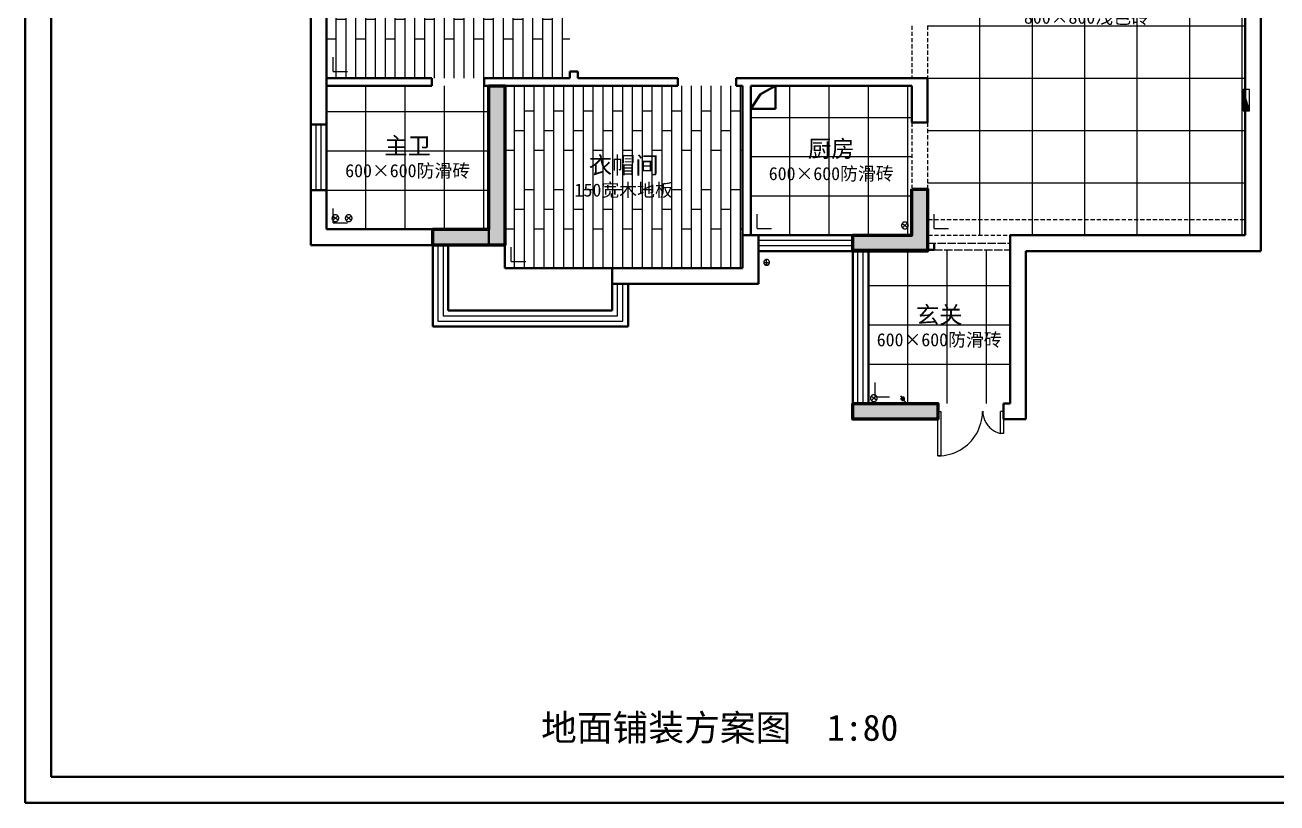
# Model space of a CAD drawing. Header units: millimetres. Extents: x -4600 to 229000, y -4300 to 19460.
# Drawn here: x 115400 to 134504, y -4300 to 7580 of the extents above; entities that cross this region are included whole.
import ezdxf
from ezdxf.enums import TextEntityAlignment as Align

# ---------------------------------------------------------------- set-up
doc = ezdxf.new("R2010")
doc.units = ezdxf.units.MM
doc.header["$LTSCALE"] = 100
doc.linetypes.add('DASHED', pattern=[1.524, 1.27, -0.254])
for name, color, linetype, lineweight in [('A-EX-BEAM', 8, 'Continuous', 13), ('A-EX-DOOR', 3, 'Continuous', 18), ('A-EX-OPENING', 8, 'DASHED', 13), ('A-EX-SERVICE', 6, 'Continuous', 13), ('A-EX-STRUCT', 7, 'Continuous', 50), ('A-EX-WALL', 7, 'Continuous', 35), ('A-EX-WINDOW', 4, 'Continuous', 18), ('A-SHEET', 7, 'Continuous', 35), ('A-TEXT', 7, 'Continuous', 18), ('R2-FLOOR', 8, 'Continuous', 9)]:
    doc.layers.add(name, color=color, linetype=linetype, lineweight=lineweight)
doc.styles.add('CJK', font='simsun.ttc')

# ---------------------------------------------------------------- blocks, each defined once
blk = doc.blocks.new('SOURCE_PROPOSED')
at = {"layer": 'A-EX-STRUCT'}
for points in [[(2479, 4851), (2720, 4851), (2720, 2416), (1622, 2416), (1622, 2660), (2479, 2660)], [(8931, 3272), (9172, 3272), (9172, 2329), (8034, 2329), (8034, 2571), (8931, 2571)], [(8034, 0), (9329, 0), (9329, -241), (8034, -241)]]:
    blk.add_hatch(color=256, dxfattribs=at).paths.add_polyline_path(points)
at = {"layer": 'A-EX-BEAM'}
for p, q in [((8931, 5770), (8931, 5709)), ((9172, 5770), (9172, 5709)), ((8931, 5674), (8931, 5613)), ((8931, 5578), (8931, 5517)), ((9172, 5674), (9172, 5613)), ((9172, 5578), (9172, 5517)), ((8931, 5487), (8931, 5422)), ((8931, 5391), (8931, 5326)), ((9172, 5487), (9172, 5422)), ((9172, 5391), (9172, 5326)), ((8931, 5295), (8931, 5230)), ((8931, 5200), (8931, 5135)), ((9172, 5295), (9172, 5230)), ((9172, 5200), (9172, 5135)), ((8931, 5104), (8931, 5039)), ((8931, 5008), (8931, 4970)), ((9172, 5104), (9172, 5039)), ((9172, 5008), (9172, 4970)), ((13986, 4794), (13986, 4473)), ((14085, 4794), (13986, 4794)), ((14085, 4469), (13986, 4794)), ((13986, 4790), (13989, 4790)), ((13997, 4794), (13997, 4794)), ((14085, 4469), (14085, 4794)), ((14085, 4794), (14085, 4794)), ((13986, 4771), (13997, 4763)), ((13986, 4756), (14005, 4737)), ((13986, 4737), (14012, 4710)), ((13986, 4718), (14020, 4683)), ((13986, 4698), (14028, 4656)), ((13986, 4679), (14039, 4630)), ((13986, 4660), (14047, 4603)), ((13986, 4645), (14054, 4576)), ((13986, 4626), (14062, 4549)), ((13986, 4607), (14070, 4523)), ((13986, 4588), (14077, 4496)), ((13986, 4568), (14085, 4469)), ((13986, 4549), (14066, 4469)), ((13986, 4530), (14047, 4469)), ((13986, 4515), (14028, 4469)), ((13986, 4496), (14012, 4469)), ((13986, 4477), (13993, 4469)), ((13986, 4469), (14085, 4469)), ((13997, 4473), (13997, 4473)), ((14066, 4473), (14066, 4473)), ((8931, 4289), (8931, 4224)), ((9172, 4289), (9172, 4224)), ((8931, 4194), (8931, 4129)), ((8931, 4098), (8931, 4033)), ((9172, 4194), (9172, 4129)), ((9172, 4098), (9172, 4033)), ((8931, 4002), (8931, 3941)), ((8931, 3907), (8931, 3846)), ((9172, 4002), (9172, 3941)), ((9172, 3907), (9172, 3846)), ((8931, 3811), (8931, 3750)), ((8931, 3716), (8931, 3654)), ((9172, 3811), (9172, 3750)), ((9172, 3716), (9172, 3654)), ((8931, 3624), (8931, 3559)), ((8931, 3528), (8931, 3463)), ((9172, 3624), (9172, 3559)), ((9172, 3528), (9172, 3463)), ((8931, 3433), (8931, 3368)), ((8931, 3337), (8931, 3272)), ((9172, 3433), (9172, 3368)), ((9172, 3337), (9172, 3272)), ((9172, 2809), (9245, 2809)), ((9279, 2809), (9340, 2809)), ((9375, 2809), (9436, 2809)), ((9467, 2809), (9532, 2809)), ((9562, 2809), (9627, 2809)), ((9658, 2809), (9723, 2809)), ((9753, 2809), (9818, 2809)), ((9849, 2809), (9914, 2809)), ((9944, 2809), (10009, 2809)), ((10040, 2809), (10101, 2809)), ((10136, 2809), (10197, 2809)), ((10231, 2809), (10292, 2809)), ((10327, 2809), (10388, 2809)), ((10419, 2809), (10484, 2809)), ((10514, 2809), (10579, 2809)), ((10610, 2809), (10675, 2809)), ((10705, 2809), (10770, 2809)), ((10801, 2809), (10866, 2809)), ((10896, 2809), (10961, 2809)), ((10992, 2809), (11053, 2809)), ((11088, 2809), (11149, 2809)), ((11183, 2809), (11244, 2809)), ((11279, 2809), (11340, 2809)), ((11374, 2809), (11436, 2809)), ((11466, 2809), (11531, 2809)), ((11562, 2809), (11627, 2809)), ((11657, 2809), (11722, 2809)), ((11753, 2809), (11818, 2809)), ((11848, 2809), (11913, 2809)), ((11944, 2809), (12009, 2809)), ((12040, 2809), (12101, 2809)), ((12135, 2809), (12196, 2809)), ((12231, 2809), (12292, 2809)), ((12326, 2809), (12387, 2809)), ((12418, 2809), (12483, 2809)), ((12514, 2809), (12579, 2809)), ((12609, 2809), (12674, 2809)), ((12705, 2809), (12770, 2809)), ((12800, 2809), (12865, 2809)), ((12896, 2809), (12961, 2809)), ((12992, 2809), (13053, 2809)), ((13087, 2809), (13148, 2809)), ((13183, 2809), (13244, 2809)), ((13278, 2809), (13339, 2809)), ((13370, 2809), (13435, 2809)), ((13466, 2809), (13531, 2809)), ((13561, 2809), (13626, 2809)), ((13657, 2809), (13722, 2809)), ((13752, 2809), (13817, 2809)), ((13848, 2809), (13913, 2809)), ((13944, 2809), (14020, 2809)), ((9172, 2571), (9245, 2571)), ((9279, 2571), (9340, 2571)), ((9375, 2571), (9436, 2571)), ((9467, 2571), (9532, 2571)), ((9562, 2571), (9627, 2571)), ((9658, 2571), (9723, 2571)), ((9753, 2571), (9818, 2571)), ((9849, 2571), (9914, 2571)), ((9944, 2571), (10009, 2571)), ((10040, 2571), (10101, 2571)), ((10136, 2571), (10197, 2571)), ((10231, 2571), (10292, 2571)), ((10327, 2571), (10388, 2571)), ((10419, 2571), (10484, 2571)), ((10514, 2571), (10579, 2571)), ((10610, 2571), (10675, 2571)), ((10705, 2571), (10770, 2571)), ((10801, 2571), (10866, 2571)), ((10896, 2571), (10961, 2571)), ((10992, 2571), (11053, 2571)), ((11088, 2571), (11149, 2571)), ((11183, 2571), (11244, 2571)), ((11279, 2571), (11340, 2571)), ((11374, 2571), (11436, 2571)), ((11466, 2571), (11531, 2571)), ((11562, 2571), (11627, 2571)), ((11657, 2571), (11722, 2571)), ((11753, 2571), (11818, 2571)), ((11848, 2571), (11913, 2571)), ((11944, 2571), (12009, 2571)), ((12040, 2571), (12101, 2571)), ((12135, 2571), (12196, 2571)), ((12231, 2571), (12292, 2571)), ((12326, 2571), (12387, 2571)), ((12418, 2571), (12483, 2571)), ((12514, 2571), (12579, 2571)), ((12609, 2571), (12674, 2571)), ((12705, 2571), (12770, 2571)), ((12800, 2571), (12865, 2571)), ((12896, 2571), (12961, 2571)), ((12992, 2571), (13053, 2571)), ((13087, 2571), (13148, 2571)), ((13183, 2571), (13244, 2571)), ((13278, 2571), (13339, 2571)), ((13370, 2571), (13435, 2571)), ((13466, 2571), (13531, 2571)), ((13561, 2571), (13626, 2571)), ((13657, 2571), (13722, 2571)), ((13752, 2571), (13817, 2571)), ((13848, 2571), (13913, 2571)), ((13944, 2571), (14020, 2571))]:
    blk.add_line(p, q, dxfattribs=at)
at = {"layer": 'A-EX-DOOR'}
for p, q in [((10285, -459), (10285, -122)), ((10331, -122), (10285, -122)), ((10331, -122), (10331, -459)), ((10331, -459), (10285, -459))]:
    blk.add_line(p, q, dxfattribs=at)
blk.add_lwpolyline([(9329, -122), (9375, -122), (9375, -799), (9329, -799)], close=True, dxfattribs=at)
for points in [[(9331, -799), (9377, -798), (9423, -793), (9468, -785), (9511, -775), (9554, -762), (9595, -746), (9635, -727), (9673, -706), (9710, -683), (9746, -658), (9779, -630), (9811, -600), (9840, -569), (9868, -535), (9894, -500), (9917, -463), (9938, -425), (9956, -385), (9972, -343), (9985, -301), (9996, -257), (10003, -213), (10008, -167), (10009, -120)], [(10013, -118), (10014, -138), (10016, -158), (10019, -178), (10024, -197), (10029, -216), (10035, -235), (10042, -253), (10050, -271), (10060, -288), (10070, -304), (10080, -320), (10092, -335), (10105, -350), (10118, -364), (10132, -377), (10147, -390), (10162, -401), (10179, -412), (10195, -422), (10213, -431), (10231, -439), (10250, -446), (10269, -453), (10288, -458)]]:
    blk.add_lwpolyline(points, dxfattribs=at)
at = {"layer": 'A-EX-OPENING'}
for p, q in [((9172, 2447), (10430, 2447)), ((9272, 2348), (10430, 2348))]:
    blk.add_line(p, q, dxfattribs=at)
at = {"layer": 'A-EX-SERVICE'}
for p, q in [((8931, 5770), (8931, 5709)), ((9172, 5770), (9172, 5709)), ((8931, 5674), (8931, 5613)), ((8931, 5578), (8931, 5517)), ((9172, 5674), (9172, 5613)), ((9172, 5578), (9172, 5517)), ((8931, 5487), (8931, 5422)), ((8931, 5391), (8931, 5326)), ((9172, 5487), (9172, 5422)), ((9172, 5391), (9172, 5326)), ((8931, 5295), (8931, 5230)), ((8931, 5200), (8931, 5135)), ((9172, 5295), (9172, 5230)), ((9172, 5200), (9172, 5135)), ((8931, 5104), (8931, 5039)), ((8931, 5008), (8931, 4970)), ((9172, 5104), (9172, 5039)), ((9172, 5008), (9172, 4970)), ((13986, 4794), (13986, 4473)), ((14085, 4794), (13986, 4794)), ((14085, 4469), (13986, 4794)), ((13986, 4790), (13989, 4790)), ((13997, 4794), (13997, 4794)), ((14085, 4469), (14085, 4794)), ((14085, 4794), (14085, 4794)), ((13986, 4771), (13997, 4763)), ((13986, 4756), (14005, 4737)), ((13986, 4737), (14012, 4710)), ((13986, 4718), (14020, 4683)), ((13986, 4698), (14028, 4656)), ((13986, 4679), (14039, 4630)), ((13986, 4660), (14047, 4603)), ((13986, 4645), (14054, 4576)), ((13986, 4626), (14062, 4549)), ((13986, 4607), (14070, 4523)), ((13986, 4588), (14077, 4496)), ((13986, 4568), (14085, 4469)), ((13986, 4549), (14066, 4469)), ((13986, 4530), (14047, 4469)), ((13986, 4515), (14028, 4469)), ((13986, 4496), (14012, 4469)), ((13986, 4477), (13993, 4469)), ((13986, 4469), (14085, 4469)), ((13997, 4473), (13997, 4473)), ((14066, 4473), (14066, 4473)), ((8931, 4289), (8931, 4224)), ((9172, 4289), (9172, 4224)), ((8931, 4194), (8931, 4129)), ((8931, 4098), (8931, 4033)), ((9172, 4194), (9172, 4129)), ((9172, 4098), (9172, 4033)), ((8931, 4002), (8931, 3941)), ((8931, 3907), (8931, 3846)), ((9172, 4002), (9172, 3941)), ((9172, 3907), (9172, 3846)), ((8931, 3811), (8931, 3750)), ((8931, 3716), (8931, 3654)), ((9172, 3811), (9172, 3750)), ((9172, 3716), (9172, 3654)), ((8931, 3624), (8931, 3559)), ((8931, 3528), (8931, 3463)), ((9172, 3624), (9172, 3559)), ((9172, 3528), (9172, 3463)), ((8931, 3433), (8931, 3368)), ((8931, 3337), (8931, 3272)), ((9172, 3433), (9172, 3368)), ((9172, 3337), (9172, 3272)), ((96, 2794), (172, 2867)), ((298, 2794), (375, 2867)), ((176, 2798), (92, 2863)), ((379, 2798), (295, 2863)), ((8866, 2687), (8778, 2748)), ((8786, 2679), (8859, 2752)), ((9172, 2809), (9245, 2809)), ((9279, 2809), (9340, 2809)), ((9375, 2809), (9436, 2809)), ((9467, 2809), (9532, 2809)), ((9562, 2809), (9627, 2809)), ((9658, 2809), (9723, 2809)), ((9753, 2809), (9818, 2809)), ((9849, 2809), (9914, 2809)), ((9944, 2809), (10009, 2809)), ((10040, 2809), (10101, 2809)), ((10136, 2809), (10197, 2809)), ((10231, 2809), (10292, 2809)), ((10327, 2809), (10388, 2809)), ((10419, 2809), (10484, 2809)), ((10514, 2809), (10579, 2809)), ((10610, 2809), (10675, 2809)), ((10705, 2809), (10770, 2809)), ((10801, 2809), (10866, 2809)), ((10896, 2809), (10961, 2809)), ((10992, 2809), (11053, 2809)), ((11088, 2809), (11149, 2809)), ((11183, 2809), (11244, 2809)), ((11279, 2809), (11340, 2809)), ((11374, 2809), (11436, 2809)), ((11466, 2809), (11531, 2809)), ((11562, 2809), (11627, 2809)), ((11657, 2809), (11722, 2809)), ((11753, 2809), (11818, 2809)), ((11848, 2809), (11913, 2809)), ((11944, 2809), (12009, 2809)), ((12040, 2809), (12101, 2809)), ((12135, 2809), (12196, 2809)), ((12231, 2809), (12292, 2809)), ((12326, 2809), (12387, 2809)), ((12418, 2809), (12483, 2809)), ((12514, 2809), (12579, 2809)), ((12609, 2809), (12674, 2809)), ((12705, 2809), (12770, 2809)), ((12800, 2809), (12865, 2809)), ((12896, 2809), (12961, 2809)), ((12992, 2809), (13053, 2809)), ((13087, 2809), (13148, 2809)), ((13183, 2809), (13244, 2809)), ((13278, 2809), (13339, 2809)), ((13370, 2809), (13435, 2809)), ((13466, 2809), (13531, 2809)), ((13561, 2809), (13626, 2809)), ((13657, 2809), (13722, 2809)), ((13752, 2809), (13817, 2809)), ((13848, 2809), (13913, 2809)), ((13944, 2809), (14020, 2809)), ((9172, 2571), (9245, 2571)), ((9279, 2571), (9340, 2571)), ((9375, 2571), (9436, 2571)), ((9467, 2571), (9532, 2571)), ((9562, 2571), (9627, 2571)), ((9658, 2571), (9723, 2571)), ((9753, 2571), (9818, 2571)), ((9849, 2571), (9914, 2571)), ((9944, 2571), (10009, 2571)), ((10040, 2571), (10101, 2571)), ((10136, 2571), (10197, 2571)), ((10231, 2571), (10292, 2571)), ((10327, 2571), (10388, 2571)), ((10419, 2571), (10484, 2571)), ((10514, 2571), (10579, 2571)), ((10610, 2571), (10675, 2571)), ((10705, 2571), (10770, 2571)), ((10801, 2571), (10866, 2571)), ((10896, 2571), (10961, 2571)), ((10992, 2571), (11053, 2571)), ((11088, 2571), (11149, 2571)), ((11183, 2571), (11244, 2571)), ((11279, 2571), (11340, 2571)), ((11374, 2571), (11436, 2571)), ((11466, 2571), (11531, 2571)), ((11562, 2571), (11627, 2571)), ((11657, 2571), (11722, 2571)), ((11753, 2571), (11818, 2571)), ((11848, 2571), (11913, 2571)), ((11944, 2571), (12009, 2571)), ((12040, 2571), (12101, 2571)), ((12135, 2571), (12196, 2571)), ((12231, 2571), (12292, 2571)), ((12326, 2571), (12387, 2571)), ((12418, 2571), (12483, 2571)), ((12514, 2571), (12579, 2571)), ((12609, 2571), (12674, 2571)), ((12705, 2571), (12770, 2571)), ((12800, 2571), (12865, 2571)), ((12896, 2571), (12961, 2571)), ((12992, 2571), (13053, 2571)), ((13087, 2571), (13148, 2571)), ((13183, 2571), (13244, 2571)), ((13278, 2571), (13339, 2571)), ((13370, 2571), (13435, 2571)), ((13466, 2571), (13531, 2571)), ((13561, 2571), (13626, 2571)), ((13657, 2571), (13722, 2571)), ((13752, 2571), (13817, 2571)), ((13848, 2571), (13913, 2571)), ((13944, 2571), (14020, 2571)), ((6669, 2153), (6684, 2153)), ((6684, 2153), (6688, 2153)), ((6692, 2153), (6707, 2153)), ((6711, 2130), (6707, 2126)), ((6707, 2126), (6711, 2122)), ((6711, 2153), (6719, 2153)), ((6715, 2134), (6711, 2130)), ((6711, 2122), (6715, 2118)), ((6715, 2187), (6715, 2202)), ((6715, 2179), (6715, 2183)), ((6715, 2164), (6715, 2176)), ((6715, 2149), (6715, 2156)), ((6715, 2130), (6715, 2145)), ((6719, 2130), (6715, 2134)), ((6715, 2107), (6715, 2122)), ((6715, 2118), (6719, 2122)), ((6722, 2126), (6719, 2130)), ((6719, 2122), (6722, 2126)), ((6722, 2153), (6738, 2153)), ((6742, 2153), (6746, 2153)), ((6749, 2153), (6765, 2153)), ((8392, 50), (8308, 111)), ((8312, 42), (8389, 119)), ((8759, 115), (8828, 23)), ((8767, 73), (8771, 76)), ((8821, 73), (8767, 73)), ((8821, 73), (8767, 73)), ((8767, 73), (8821, 65)), ((8767, 73), (8821, 65)), ((8771, 65), (8767, 73)), ((8771, 80), (8775, 84)), ((8821, 80), (8771, 80)), ((8821, 80), (8771, 80)), ((8771, 80), (8821, 76)), ((8771, 80), (8821, 76)), ((8771, 76), (8771, 80)), ((8821, 76), (8771, 76)), ((8821, 76), (8771, 76)), ((8771, 76), (8821, 73)), ((8771, 76), (8821, 73)), ((8821, 65), (8771, 65)), ((8821, 65), (8771, 65)), ((8771, 65), (8821, 61)), ((8771, 65), (8821, 61)), ((8771, 61), (8771, 65)), ((8821, 61), (8771, 61)), ((8821, 61), (8771, 61)), ((8771, 61), (8817, 57)), ((8771, 61), (8817, 57)), ((8775, 57), (8771, 61)), ((8775, 88), (8778, 92)), ((8817, 88), (8775, 88)), ((8817, 88), (8775, 88)), ((8775, 88), (8817, 84)), ((8775, 88), (8817, 84)), ((8775, 84), (8775, 88)), ((8817, 84), (8775, 84)), ((8817, 84), (8775, 84)), ((8775, 84), (8821, 80)), ((8775, 84), (8821, 80)), ((8817, 57), (8775, 57)), ((8817, 57), (8775, 57)), ((8775, 57), (8817, 54)), ((8775, 57), (8817, 54)), ((8775, 54), (8775, 57)), ((8817, 54), (8775, 54)), ((8817, 54), (8775, 54)), ((8775, 54), (8813, 50)), ((8775, 54), (8813, 50)), ((8778, 50), (8775, 54)), ((8778, 92), (8782, 96)), ((8813, 92), (8778, 92)), ((8813, 92), (8778, 92)), ((8778, 92), (8817, 88)), ((8778, 92), (8817, 88)), ((8813, 50), (8778, 50)), ((8813, 50), (8778, 50)), ((8778, 50), (8805, 46)), ((8778, 50), (8805, 46)), ((8782, 46), (8778, 50)), ((8805, 96), (8782, 96)), ((8782, 96), (8786, 96)), ((8805, 96), (8782, 96)), ((8782, 96), (8813, 92)), ((8782, 96), (8813, 92)), ((8805, 46), (8782, 46)), ((8805, 46), (8782, 46)), ((8782, 46), (8801, 46)), ((8782, 46), (8801, 46)), ((8786, 46), (8782, 46)), ((8801, 96), (8786, 96)), ((8786, 96), (8794, 96)), ((8801, 96), (8786, 96)), ((8786, 96), (8805, 96)), ((8786, 96), (8805, 96)), ((8801, 46), (8786, 46)), ((8801, 46), (8786, 46)), ((8786, 46), (8798, 46)), ((8786, 46), (8798, 46)), ((8794, 46), (8786, 46)), ((8798, 96), (8794, 96)), ((8794, 96), (8801, 96)), ((8794, 96), (8801, 96)), ((8798, 46), (8794, 46)), ((8801, 96), (8798, 96)), ((8798, 46), (8801, 46)), ((8805, 96), (8801, 96)), ((8801, 46), (8805, 46)), ((8813, 92), (8805, 96)), ((8805, 46), (8813, 50)), ((8817, 88), (8813, 92)), ((8813, 50), (8817, 54)), ((8817, 84), (8817, 88)), ((8821, 80), (8817, 84)), ((8817, 57), (8821, 61)), ((8817, 54), (8817, 57)), ((8821, 76), (8821, 80)), ((8821, 73), (8821, 76)), ((8821, 65), (8821, 73)), ((8821, 61), (8821, 65))]:
    blk.add_line(p, q, dxfattribs=at)
for points in [[(136, 2882), (132, 2882), (129, 2881), (125, 2881), (122, 2880), (119, 2879), (116, 2878), (113, 2876), (110, 2875), (107, 2873), (104, 2871), (102, 2869), (99, 2867), (97, 2864), (95, 2862), (93, 2859), (91, 2856), (90, 2853), (88, 2850), (87, 2847), (86, 2844), (85, 2841), (85, 2837), (84, 2834), (84, 2830)], [(187, 2830), (187, 2834), (187, 2837), (186, 2841), (186, 2844), (185, 2847), (183, 2850), (182, 2853), (180, 2856), (179, 2859), (177, 2862), (175, 2864), (172, 2867), (170, 2869), (167, 2871), (165, 2873), (162, 2875), (159, 2876), (156, 2878), (153, 2879), (150, 2880), (146, 2881), (143, 2881), (139, 2882), (136, 2882)], [(339, 2882), (335, 2882), (332, 2881), (328, 2881), (325, 2880), (322, 2879), (318, 2878), (315, 2876), (312, 2875), (310, 2873), (307, 2871), (304, 2869), (302, 2867), (300, 2864), (298, 2862), (296, 2859), (294, 2856), (292, 2853), (291, 2850), (290, 2847), (289, 2844), (288, 2841), (287, 2837), (287, 2834), (287, 2830)], [(390, 2830), (390, 2834), (390, 2837), (389, 2841), (388, 2844), (387, 2847), (386, 2850), (385, 2853), (383, 2856), (381, 2859), (379, 2862), (377, 2864), (375, 2867), (373, 2869), (370, 2871), (367, 2873), (365, 2875), (362, 2876), (359, 2878), (356, 2879), (352, 2880), (349, 2881), (346, 2881), (342, 2882), (339, 2882)], [(84, 2830), (84, 2827), (85, 2823), (85, 2820), (86, 2816), (87, 2813), (88, 2810), (90, 2807), (91, 2804), (93, 2801), (95, 2799), (97, 2796), (99, 2794), (102, 2791), (104, 2789), (107, 2787), (110, 2786), (113, 2784), (116, 2783), (119, 2781), (122, 2780), (125, 2780), (129, 2779), (132, 2779), (136, 2779)], [(136, 2779), (139, 2779), (143, 2779), (146, 2780), (150, 2780), (153, 2781), (156, 2783), (159, 2784), (162, 2786), (165, 2787), (167, 2789), (170, 2791), (172, 2794), (175, 2796), (177, 2799), (179, 2801), (180, 2804), (182, 2807), (183, 2810), (185, 2813), (186, 2816), (186, 2820), (187, 2823), (187, 2827), (187, 2830)], [(287, 2830), (287, 2827), (287, 2823), (288, 2820), (289, 2816), (290, 2813), (291, 2810), (292, 2807), (294, 2804), (296, 2801), (298, 2799), (300, 2796), (302, 2794), (304, 2791), (307, 2789), (310, 2787), (312, 2786), (315, 2784), (318, 2783), (322, 2781), (325, 2780), (328, 2780), (332, 2779), (335, 2779), (339, 2779)], [(339, 2779), (342, 2779), (346, 2779), (349, 2780), (352, 2780), (356, 2781), (359, 2783), (362, 2784), (365, 2786), (367, 2787), (370, 2789), (373, 2791), (375, 2794), (377, 2796), (379, 2799), (381, 2801), (383, 2804), (385, 2807), (386, 2810), (387, 2813), (388, 2816), (389, 2820), (390, 2823), (390, 2827), (390, 2830)], [(8826, 2771), (8823, 2771), (8819, 2770), (8816, 2770), (8813, 2769), (8809, 2768), (8806, 2767), (8803, 2765), (8800, 2764), (8797, 2762), (8795, 2760), (8792, 2758), (8790, 2756), (8787, 2753), (8785, 2751), (8783, 2748), (8782, 2745), (8780, 2742), (8779, 2739), (8777, 2736), (8776, 2733), (8776, 2730), (8775, 2726), (8775, 2723), (8775, 2719)], [(8775, 2719), (8775, 2716), (8775, 2712), (8776, 2709), (8776, 2706), (8777, 2702), (8779, 2699), (8780, 2696), (8782, 2693), (8783, 2690), (8785, 2688), (8787, 2685), (8790, 2683), (8792, 2681), (8795, 2678), (8797, 2676), (8800, 2675), (8803, 2673), (8806, 2672), (8809, 2670), (8813, 2669), (8816, 2669), (8819, 2668), (8823, 2668), (8826, 2668)], [(8878, 2719), (8878, 2723), (8877, 2726), (8877, 2730), (8876, 2733), (8875, 2736), (8874, 2739), (8872, 2742), (8871, 2745), (8869, 2748), (8867, 2751), (8865, 2753), (8863, 2756), (8860, 2758), (8858, 2760), (8855, 2762), (8852, 2764), (8849, 2765), (8846, 2767), (8843, 2768), (8840, 2769), (8837, 2770), (8833, 2770), (8830, 2771), (8826, 2771)], [(8826, 2668), (8830, 2668), (8833, 2668), (8837, 2669), (8840, 2669), (8843, 2670), (8846, 2672), (8849, 2673), (8852, 2675), (8855, 2676), (8858, 2678), (8860, 2681), (8863, 2683), (8865, 2685), (8867, 2688), (8869, 2690), (8871, 2693), (8872, 2696), (8874, 2699), (8875, 2702), (8876, 2706), (8877, 2709), (8877, 2712), (8878, 2716), (8878, 2719)], [(6717, 2199), (6714, 2198), (6711, 2198), (6708, 2198), (6705, 2197), (6702, 2196), (6700, 2195), (6697, 2194), (6694, 2193), (6692, 2191), (6690, 2189), (6688, 2188), (6685, 2186), (6684, 2184), (6682, 2181), (6680, 2179), (6679, 2177), (6677, 2174), (6676, 2172), (6675, 2169), (6674, 2166), (6673, 2163), (6673, 2161), (6673, 2158), (6673, 2155)], [(6673, 2155), (6673, 2152), (6673, 2149), (6673, 2146), (6674, 2143), (6675, 2140), (6676, 2137), (6677, 2135), (6679, 2132), (6680, 2130), (6682, 2128), (6684, 2126), (6685, 2123), (6688, 2122), (6690, 2120), (6692, 2118), (6694, 2117), (6697, 2115), (6700, 2114), (6702, 2113), (6705, 2112), (6708, 2111), (6711, 2111), (6714, 2111), (6717, 2111)], [(6761, 2155), (6761, 2158), (6760, 2161), (6760, 2163), (6759, 2166), (6758, 2169), (6757, 2172), (6756, 2174), (6755, 2177), (6753, 2179), (6752, 2181), (6750, 2184), (6748, 2186), (6746, 2188), (6744, 2189), (6741, 2191), (6739, 2193), (6737, 2194), (6734, 2195), (6731, 2196), (6728, 2197), (6726, 2198), (6723, 2198), (6720, 2198), (6717, 2199)], [(6717, 2111), (6720, 2111), (6723, 2111), (6726, 2111), (6728, 2112), (6731, 2113), (6734, 2114), (6737, 2115), (6739, 2117), (6741, 2118), (6744, 2120), (6746, 2122), (6748, 2123), (6750, 2126), (6752, 2128), (6753, 2130), (6755, 2132), (6756, 2135), (6757, 2137), (6758, 2140), (6759, 2143), (6760, 2146), (6760, 2149), (6761, 2152), (6761, 2155)], [(8352, 134), (8349, 134), (8345, 133), (8342, 133), (8338, 132), (8335, 131), (8332, 130), (8329, 128), (8326, 127), (8323, 125), (8321, 123), (8318, 121), (8316, 119), (8313, 116), (8311, 114), (8309, 111), (8308, 108), (8306, 105), (8305, 102), (8303, 99), (8302, 96), (8302, 93), (8301, 89), (8301, 86), (8301, 82)], [(8301, 82), (8301, 79), (8301, 75), (8302, 72), (8302, 68), (8303, 65), (8305, 62), (8306, 59), (8308, 56), (8309, 53), (8311, 51), (8313, 48), (8316, 46), (8318, 43), (8321, 41), (8323, 39), (8326, 38), (8329, 36), (8332, 35), (8335, 33), (8338, 32), (8342, 32), (8345, 31), (8349, 31), (8352, 31)], [(8404, 82), (8404, 86), (8403, 89), (8403, 93), (8402, 96), (8401, 99), (8400, 102), (8398, 105), (8397, 108), (8395, 111), (8393, 114), (8391, 116), (8389, 119), (8386, 121), (8384, 123), (8381, 125), (8378, 127), (8375, 128), (8372, 130), (8369, 131), (8366, 132), (8363, 133), (8359, 133), (8356, 134), (8352, 134)], [(8352, 31), (8356, 31), (8359, 31), (8363, 32), (8366, 32), (8369, 33), (8372, 35), (8375, 36), (8378, 38), (8381, 39), (8384, 41), (8386, 43), (8389, 46), (8391, 48), (8393, 51), (8395, 53), (8397, 56), (8398, 59), (8400, 62), (8401, 65), (8402, 68), (8403, 72), (8403, 75), (8404, 79), (8404, 82)], [(8796, 99), (8794, 99), (8792, 99), (8791, 99), (8789, 99), (8787, 98), (8786, 97), (8785, 97), (8783, 96), (8782, 95), (8780, 94), (8779, 93), (8778, 92), (8777, 91), (8776, 90), (8775, 88), (8774, 87), (8773, 86), (8773, 84), (8772, 83), (8772, 81), (8771, 80), (8771, 78), (8771, 76), (8771, 75)], [(8771, 75), (8771, 73), (8771, 71), (8771, 70), (8772, 68), (8772, 66), (8773, 65), (8773, 63), (8774, 62), (8775, 61), (8776, 59), (8777, 58), (8778, 57), (8779, 56), (8780, 55), (8782, 54), (8783, 53), (8785, 52), (8786, 52), (8787, 51), (8789, 51), (8791, 50), (8792, 50), (8794, 50), (8796, 50)], [(8821, 75), (8820, 76), (8820, 78), (8820, 80), (8820, 81), (8819, 83), (8819, 84), (8818, 86), (8817, 87), (8816, 88), (8815, 90), (8814, 91), (8813, 92), (8812, 93), (8811, 94), (8810, 95), (8808, 96), (8807, 97), (8805, 97), (8804, 98), (8802, 99), (8801, 99), (8799, 99), (8797, 99), (8796, 99)], [(8796, 50), (8797, 50), (8799, 50), (8801, 50), (8802, 51), (8804, 51), (8805, 52), (8807, 52), (8808, 53), (8810, 54), (8811, 55), (8812, 56), (8813, 57), (8814, 58), (8815, 59), (8816, 61), (8817, 62), (8818, 63), (8819, 65), (8819, 66), (8820, 68), (8820, 70), (8820, 71), (8820, 73), (8821, 75)]]:
    blk.add_lwpolyline(points, dxfattribs=at)
at = {"layer": 'A-EX-STRUCT'}
for points in [[(2479, 4851), (2720, 4851), (2720, 2416), (1622, 2416), (1622, 2660), (2479, 2660)], [(8931, 3272), (9172, 3272), (9172, 2329), (8034, 2329), (8034, 2571), (8931, 2571)], [(8034, 0), (9329, 0), (9329, -241), (8034, -241)]]:
    blk.add_lwpolyline(points, close=True, dxfattribs=at)
at = {"layer": 'A-EX-WALL'}
for p, q in [((14257, 2329), (14257, 11671)), ((0, 4851), (0, 9630)), ((14020, 2571), (14020, 9630)), ((-240, 9179), (-240, 2416)), ((1607, 4970), (0, 4970)), ((1607, 4970), (1607, 4851)), ((3714, 4970), (2407, 4970)), ((2407, 4970), (2407, 4871)), ((3836, 5069), (3714, 5069)), ((3714, 5069), (3714, 4970)), ((3836, 4970), (3836, 5069)), ((5359, 4970), (3836, 4970)), ((5359, 4970), (5359, 4851)), ((6350, 4970), (6251, 4970)), ((6251, 4970), (6251, 4851)), ((6592, 4970), (6350, 4970)), ((6592, 4970), (9172, 4970)), ((9172, 4970), (9172, 4289)), ((0, 4851), (0, 2660)), ((1607, 4851), (0, 4851)), ((2407, 4871), (2407, 4851)), ((2407, 4851), (2479, 4851)), ((2479, 4851), (2479, 2416)), ((2479, 4851), (2720, 4851)), ((5359, 4851), (2720, 4851)), ((2720, 4851), (2720, 2069)), ((6251, 4851), (6350, 4851)), ((6350, 4851), (6350, 2069)), ((8931, 4851), (6473, 4851)), ((6473, 4500), (6473, 4851)), ((6473, 4851), (6473, 2571)), ((6473, 4851), (6853, 4851)), ((6623, 4725), (6853, 4851)), ((6853, 4851), (6853, 4500)), ((8931, 4289), (8931, 4851)), ((6473, 4500), (6623, 4725)), ((6853, 4500), (6473, 4500)), ((0, 4262), (-240, 4262)), ((0, 3260), (0, 4262)), ((9172, 4289), (8931, 4289)), ((0, 3260), (-240, 3260)), ((9172, 3272), (8931, 3272)), ((8931, 3272), (8931, 2571)), ((9172, 2447), (9172, 3272)), ((0, 2660), (2479, 2660)), ((8931, 2571), (6350, 2571)), ((6592, 2329), (6592, 2571)), ((8034, 2329), (8034, 2571)), ((10430, 2470), (10430, 2571)), ((10430, 2571), (14020, 2571)), ((1622, 2416), (-240, 2416)), ((1622, 2416), (1622, 1178)), ((1622, 2416), (1859, 2416)), ((1859, 2416), (1859, 1419)), ((1859, 2416), (2720, 2416)), ((6592, 2329), (6592, 1828)), ((8034, 2329), (6592, 2329)), ((8270, 2348), (8034, 2348)), ((8034, -241), (8034, 2329)), ((8270, 2348), (8270, 0)), ((8270, 2348), (9272, 2348)), ((9172, 2447), (9172, 2348)), ((9272, 2348), (9272, 2447)), ((10430, 2470), (10430, 0)), ((14257, 2329), (10671, 2329)), ((10671, 2329), (10671, -241)), ((6350, 2069), (2720, 2069)), ((4361, 1419), (4361, 2069)), ((4602, 1828), (4361, 1828)), ((6592, 1828), (4602, 1828)), ((4602, 1178), (4602, 1828)), ((1859, 1419), (4361, 1419)), ((1622, 1178), (4602, 1178)), ((8297, 0), (8034, 0)), ((8270, 0), (9329, 0)), ((9329, 0), (9329, -241)), ((10430, 0), (10331, 0)), ((10331, 0), (10331, -241)), ((9329, -241), (8034, -241)), ((10331, -241), (10671, -241))]:
    blk.add_line(p, q, dxfattribs=at)
at = {"layer": 'A-EX-WINDOW'}
for p, q in [((-160, 3260), (-160, 4262)), ((-80, 3260), (-80, 4262)), ((8034, 2489), (6592, 2489)), ((1699, 2416), (1699, 1258)), ((1779, 2416), (1779, 1338)), ((8034, 2409), (6592, 2409)), ((8110, 0), (8110, 2348)), ((8190, 0), (8190, 2348)), ((4441, 1338), (4441, 1828)), ((4521, 1258), (4521, 1828)), ((1779, 1338), (4441, 1338)), ((1699, 1258), (4521, 1258))]:
    blk.add_line(p, q, dxfattribs=at)
blk = doc.blocks.new('R2_FLOORING')
at = {"layer": 'R2-FLOOR'}
for p, q in [((8530, 9870), (8530, 11430)), ((9130, 9870), (9130, 11430)), ((9730, 9870), (9730, 11430)), ((10330, 9870), (10330, 11430)), ((10930, 9870), (10930, 11430)), ((11530, 9870), (11530, 11430)), ((12130, 9870), (12130, 11430)), ((12730, 9870), (12730, 11430)), ((13330, 9870), (13330, 11430)), ((13930, 9870), (13930, 11430)), ((7931, 11070), (14020, 11070)), ((7931, 10470), (14020, 10470)), ((8031, 9970), (8031, 10190)), ((8031, 9970), (8031, 9970)), ((8031, 9970), (8251, 9970)), ((150, 4970), (150, 9630)), ((300, 4970), (300, 9630)), ((450, 4970), (450, 9630)), ((600, 4970), (600, 9630)), ((750, 4970), (750, 9630)), ((900, 4970), (900, 9630)), ((1050, 4970), (1050, 9630)), ((1200, 4970), (1200, 9630)), ((1350, 4970), (1350, 9630)), ((1500, 4970), (1500, 9630)), ((1650, 4970), (1650, 9630)), ((1800, 4970), (1800, 9630)), ((1950, 4970), (1950, 9630)), ((2100, 4970), (2100, 9630)), ((2250, 4970), (2250, 9630)), ((2400, 4970), (2400, 9630)), ((2550, 4970), (2550, 9630)), ((2700, 4970), (2700, 9630)), ((2850, 4970), (2850, 9630)), ((3000, 4970), (3000, 9630)), ((3150, 4970), (3150, 9630)), ((3300, 4970), (3300, 9630)), ((3450, 4970), (3450, 9630)), ((3600, 4970), (3600, 9630)), ((3986, 6129), (3986, 9630)), ((4136, 6129), (4136, 9630)), ((4286, 6129), (4286, 9630)), ((4436, 6129), (4436, 9630)), ((4586, 6129), (4586, 9630)), ((4736, 6129), (4736, 9630)), ((4886, 6129), (4886, 9630)), ((5036, 6129), (5036, 9630)), ((5186, 6129), (5186, 9630)), ((5336, 6129), (5336, 9630)), ((5486, 6129), (5486, 9630)), ((5636, 6129), (5636, 9630)), ((5786, 6129), (5786, 9630)), ((5936, 6129), (5936, 9630)), ((6086, 6129), (6086, 9630)), ((6236, 6129), (6236, 9630)), ((6386, 6129), (6386, 9630)), ((6536, 6129), (6536, 9630)), ((6686, 6129), (6686, 9630)), ((6836, 6129), (6836, 9630)), ((6986, 6129), (6986, 9630)), ((7136, 6129), (7136, 9630)), ((7932, 7371), (7932, 9630)), ((8532, 7371), (8532, 9630)), ((9972, 2571), (9972, 9630)), ((10772, 2571), (10772, 9630)), ((11572, 2571), (11572, 9630)), ((12372, 2571), (12372, 9630)), ((13172, 2571), (13172, 9630)), ((13972, 2571), (13972, 9630)), ((150, 9470), (300, 9470)), ((600, 9470), (750, 9470)), ((1050, 9470), (1200, 9470)), ((1500, 9470), (1650, 9470)), ((1950, 9470), (2100, 9470)), ((2400, 9470), (2550, 9470)), ((2850, 9470), (3000, 9470)), ((3300, 9470), (3450, 9470)), ((3986, 9429), (4136, 9429)), ((4436, 9429), (4586, 9429)), ((4886, 9429), (5036, 9429)), ((5336, 9429), (5486, 9429)), ((5786, 9429), (5936, 9429)), ((6236, 9429), (6386, 9429)), ((6686, 9429), (6836, 9429)), ((7136, 9429), (7214, 9429)), ((0, 9170), (150, 9170)), ((450, 9170), (600, 9170)), ((900, 9170), (1050, 9170)), ((1350, 9170), (1500, 9170)), ((1800, 9170), (1950, 9170)), ((2250, 9170), (2400, 9170)), ((2700, 9170), (2850, 9170)), ((3150, 9170), (3300, 9170)), ((3600, 9170), (3714, 9170)), ((7332, 9171), (8931, 9171)), ((3836, 9129), (3986, 9129)), ((4286, 9129), (4436, 9129)), ((4736, 9129), (4886, 9129)), ((5186, 9129), (5336, 9129)), ((5636, 9129), (5786, 9129)), ((6086, 9129), (6236, 9129)), ((6536, 9129), (6686, 9129)), ((6986, 9129), (7136, 9129)), ((9172, 8970), (14020, 8970)), ((300, 8570), (450, 8570)), ((750, 8570), (900, 8570)), ((1200, 8570), (1350, 8570)), ((1650, 8570), (1800, 8570)), ((2100, 8570), (2250, 8570)), ((2550, 8570), (2700, 8570)), ((3000, 8570), (3150, 8570)), ((3450, 8570), (3600, 8570)), ((4136, 8529), (4286, 8529)), ((4586, 8529), (4736, 8529)), ((5036, 8529), (5186, 8529)), ((5486, 8529), (5636, 8529)), ((5936, 8529), (6086, 8529)), ((6386, 8529), (6536, 8529)), ((6836, 8529), (6986, 8529)), ((7332, 8571), (8931, 8571)), ((150, 8270), (300, 8270)), ((600, 8270), (750, 8270)), ((1050, 8270), (1200, 8270)), ((1500, 8270), (1650, 8270)), ((1950, 8270), (2100, 8270)), ((2400, 8270), (2550, 8270)), ((2850, 8270), (3000, 8270)), ((3300, 8270), (3450, 8270)), ((3986, 8229), (4136, 8229)), ((4436, 8229), (4586, 8229)), ((4886, 8229), (5036, 8229)), ((5336, 8229), (5486, 8229)), ((5786, 8229), (5936, 8229)), ((6236, 8229), (6386, 8229)), ((6686, 8229), (6836, 8229)), ((7136, 8229), (7214, 8229)), ((9172, 8170), (14020, 8170)), ((0, 7970), (150, 7970)), ((450, 7970), (600, 7970)), ((900, 7970), (1050, 7970)), ((1350, 7970), (1500, 7970)), ((1800, 7970), (1950, 7970)), ((2250, 7970), (2400, 7970)), ((2700, 7970), (2850, 7970)), ((3150, 7970), (3300, 7970)), ((3600, 7970), (3714, 7970)), ((3836, 7929), (3986, 7929)), ((4286, 7929), (4436, 7929)), ((4736, 7929), (4886, 7929)), ((5186, 7929), (5336, 7929)), ((5636, 7929), (5786, 7929)), ((6086, 7929), (6236, 7929)), ((6536, 7929), (6686, 7929)), ((6986, 7929), (7136, 7929)), ((7332, 7971), (8931, 7971)), ((7432, 7471), (7432, 7691)), ((7432, 7471), (7432, 7471)), ((7432, 7471), (7652, 7471)), ((300, 7370), (450, 7370)), ((750, 7370), (900, 7370)), ((1200, 7370), (1350, 7370)), ((1650, 7370), (1800, 7370)), ((2100, 7370), (2250, 7370)), ((2550, 7370), (2700, 7370)), ((3000, 7370), (3150, 7370)), ((3450, 7370), (3600, 7370)), ((4136, 7329), (4286, 7329)), ((4586, 7329), (4736, 7329)), ((5036, 7329), (5186, 7329)), ((5486, 7329), (5636, 7329)), ((5936, 7329), (6086, 7329)), ((6386, 7329), (6536, 7329)), ((6836, 7329), (6986, 7329)), ((9172, 7370), (14020, 7370)), ((150, 7070), (300, 7070)), ((600, 7070), (750, 7070)), ((1050, 7070), (1200, 7070)), ((1500, 7070), (1650, 7070)), ((1950, 7070), (2100, 7070)), ((2400, 7070), (2550, 7070)), ((2850, 7070), (3000, 7070)), ((3300, 7070), (3450, 7070)), ((7932, 6152), (7932, 7241)), ((8532, 6152), (8532, 7241)), ((3986, 7029), (4136, 7029)), ((4436, 7029), (4586, 7029)), ((4886, 7029), (5036, 7029)), ((5336, 7029), (5486, 7029)), ((5786, 7029), (5936, 7029)), ((6236, 7029), (6386, 7029)), ((6686, 7029), (6836, 7029)), ((7136, 7029), (7214, 7029)), ((0, 6770), (150, 6770)), ((450, 6770), (600, 6770)), ((900, 6770), (1050, 6770)), ((1350, 6770), (1500, 6770)), ((1800, 6770), (1950, 6770)), ((2250, 6770), (2400, 6770)), ((2700, 6770), (2850, 6770)), ((3150, 6770), (3300, 6770)), ((3600, 6770), (3714, 6770)), ((3836, 6729), (3986, 6729)), ((4286, 6729), (4436, 6729)), ((4736, 6729), (4886, 6729)), ((5186, 6729), (5336, 6729)), ((5636, 6729), (5786, 6729)), ((6086, 6729), (6236, 6729)), ((6536, 6729), (6686, 6729)), ((6986, 6729), (7136, 6729)), ((7332, 6752), (8931, 6752)), ((9172, 6570), (14020, 6570)), ((3936, 6229), (3936, 6449)), ((7432, 6252), (7432, 6472)), ((300, 6170), (450, 6170)), ((750, 6170), (900, 6170)), ((1200, 6170), (1350, 6170)), ((1650, 6170), (1800, 6170)), ((2100, 6170), (2250, 6170)), ((2550, 6170), (2700, 6170)), ((3000, 6170), (3150, 6170)), ((3450, 6170), (3600, 6170)), ((3936, 6229), (3936, 6229)), ((3936, 6229), (4156, 6229)), ((7432, 6252), (7432, 6252)), ((7432, 6252), (7652, 6252)), ((150, 5870), (300, 5870)), ((600, 5870), (750, 5870)), ((1050, 5870), (1200, 5870)), ((1500, 5870), (1650, 5870)), ((1950, 5870), (2100, 5870)), ((2400, 5870), (2550, 5870)), ((2850, 5870), (3000, 5870)), ((3300, 5870), (3450, 5870)), ((9172, 5770), (14020, 5770)), ((0, 5570), (150, 5570)), ((450, 5570), (600, 5570)), ((900, 5570), (1050, 5570)), ((1350, 5570), (1500, 5570)), ((1800, 5570), (1950, 5570)), ((2250, 5570), (2400, 5570)), ((2700, 5570), (2850, 5570)), ((3150, 5570), (3300, 5570)), ((3600, 5570), (3714, 5570)), ((100, 5070), (100, 5290)), ((100, 5070), (100, 5070)), ((100, 5070), (320, 5070)), ((9172, 4970), (14020, 4970)), ((600, 2660), (600, 4851)), ((1200, 2660), (1200, 4851)), ((1800, 2660), (1800, 4851)), ((2400, 2660), (2400, 4851)), ((2870, 2069), (2870, 4851)), ((3020, 2069), (3020, 4851)), ((3170, 2069), (3170, 4851)), ((3320, 2069), (3320, 4851)), ((3470, 2069), (3470, 4851)), ((3620, 2069), (3620, 4851)), ((3770, 2069), (3770, 4851)), ((3920, 2069), (3920, 4851)), ((4070, 2069), (4070, 4851)), ((4220, 2069), (4220, 4851)), ((4370, 2069), (4370, 4851)), ((4520, 2069), (4520, 4851)), ((4670, 2069), (4670, 4851)), ((4820, 2069), (4820, 4851)), ((4970, 2069), (4970, 4851)), ((5120, 2069), (5120, 4851)), ((5270, 2069), (5270, 4851)), ((5420, 2069), (5420, 4851)), ((5570, 2069), (5570, 4851)), ((5720, 2069), (5720, 4851)), ((5870, 2069), (5870, 4851)), ((6020, 2069), (6020, 4851)), ((6170, 2069), (6170, 4851)), ((6320, 2069), (6320, 4851)), ((7072, 2571), (7072, 4851)), ((7672, 2571), (7672, 4851)), ((8272, 2571), (8272, 4851)), ((8872, 2571), (8872, 4851)), ((0, 4460), (2479, 4460)), ((3020, 4468), (3170, 4468)), ((3470, 4468), (3620, 4468)), ((3920, 4468), (4070, 4468)), ((4370, 4468), (4520, 4468)), ((4820, 4468), (4970, 4468)), ((5270, 4468), (5420, 4468)), ((5720, 4468), (5870, 4468)), ((6170, 4468), (6320, 4468)), ((6473, 4370), (8931, 4370)), ((2870, 4168), (3020, 4168)), ((3320, 4168), (3470, 4168)), ((3770, 4168), (3920, 4168)), ((4220, 4168), (4370, 4168)), ((4670, 4168), (4820, 4168)), ((5120, 4168), (5270, 4168)), ((5570, 4168), (5720, 4168)), ((6020, 4168), (6170, 4168)), ((9172, 4170), (14020, 4170)), ((0, 3860), (2479, 3860)), ((2720, 3868), (2870, 3868)), ((3170, 3868), (3320, 3868)), ((3620, 3868), (3770, 3868)), ((4070, 3868), (4220, 3868)), ((4520, 3868), (4670, 3868)), ((4970, 3868), (5120, 3868)), ((5420, 3868), (5570, 3868)), ((5870, 3868), (6020, 3868)), ((6320, 3868), (6350, 3868)), ((6473, 3770), (8931, 3770)), ((0, 3260), (2479, 3260)), ((3020, 3268), (3170, 3268)), ((3470, 3268), (3620, 3268)), ((3920, 3268), (4070, 3268)), ((4370, 3268), (4520, 3268)), ((4820, 3268), (4970, 3268)), ((5270, 3268), (5420, 3268)), ((5720, 3268), (5870, 3268)), ((6170, 3268), (6320, 3268)), ((9172, 3370), (14020, 3370)), ((6473, 3170), (8931, 3170)), ((100, 2760), (100, 2980)), ((2870, 2968), (3020, 2968)), ((3320, 2968), (3470, 2968)), ((3770, 2968), (3920, 2968)), ((4220, 2968), (4370, 2968)), ((4670, 2968), (4820, 2968)), ((5120, 2968), (5270, 2968)), ((5570, 2968), (5720, 2968)), ((6020, 2968), (6170, 2968)), ((6573, 2671), (6573, 2891)), ((9272, 2671), (9272, 2891)), ((100, 2760), (100, 2760)), ((100, 2760), (320, 2760)), ((2720, 2668), (2870, 2668)), ((3170, 2668), (3320, 2668)), ((3620, 2668), (3770, 2668)), ((4070, 2668), (4220, 2668)), ((4520, 2668), (4670, 2668)), ((4970, 2668), (5120, 2668)), ((5420, 2668), (5570, 2668)), ((5870, 2668), (6020, 2668)), ((6320, 2668), (6350, 2668)), ((6573, 2671), (6573, 2671)), ((6573, 2671), (6793, 2671)), ((9272, 2671), (9272, 2671)), ((9272, 2671), (9492, 2671)), ((2820, 2169), (2820, 2389)), ((8870, 0), (8870, 2348)), ((9470, 0), (9470, 2348)), ((10070, 0), (10070, 2348)), ((2820, 2169), (2820, 2169)), ((2820, 2169), (3040, 2169)), ((8270, 1800), (10430, 1800)), ((8270, 1200), (10430, 1200)), ((8270, 600), (10430, 600)), ((8370, 100), (8370, 320)), ((8370, 100), (8370, 100)), ((8370, 100), (8590, 100))]:
    blk.add_line(p, q, dxfattribs=at)
at = {"layer": 'A-TEXT', "style": 'CJK'}
for s, height, p in [('阳台', 260, (10975, 10830)), ('600×600防滑砖', 200, (10975, 10450)), ('次卫', 260, (8132, 8681)), ('600×600防滑砖', 200, (8132, 8301)), ('书房', 260, (5525, 8060)), ('主卧', 260, (1857, 7480)), ('150宽木地板', 200, (5525, 7680)), ('150宽木地板', 200, (1857, 7100)), ('次卫干区', 260, (8132, 6877)), ('600×600防滑砖', 200, (8132, 6497)), ('客餐厅', 260, (11596, 6280)), ('800×800浅色砖', 200, (11596, 5900)), ('主卫', 260, (1239, 3936)), ('厨房', 260, (7702, 3891)), ('600×600防滑砖', 200, (1239, 3556)), ('衣帽间', 260, (4535, 3640)), ('600×600防滑砖', 200, (7702, 3511)), ('150宽木地板', 200, (4535, 3260)), ('玄关', 260, (9350, 1354)), ('600×600防滑砖', 200, (9350, 974))]:
    blk.add_text(s, height=height, dxfattribs=at).set_placement(p, align=Align.MIDDLE_CENTER)
blk = doc.blocks.new('A04_SHEET')
at = {"layer": 'A-SHEET'}
for points in [[(-4600, -4300), (29000, -4300), (29000, 19460), (-4600, 19460)], [(-4200, -3900), (28600, -3900), (28600, 19060), (-4200, 19060)]]:
    blk.add_lwpolyline(points, close=True, dxfattribs=at)
for name in ['SOURCE_PROPOSED', 'R2_FLOORING']:
    blk.add_blockref(name, (0, 1800))
at = {"layer": 'A-TEXT', "style": 'CJK'}
blk.add_text('地面铺装方案图  1:80', height=400, dxfattribs=at).set_placement((6000, -3150), align=Align.MIDDLE_CENTER)

msp = doc.modelspace()

# ---------------------------------------------------------------- block references
msp.add_blockref('A04_SHEET', (120000, 0))

doc.saveas('drawing.dxf')
